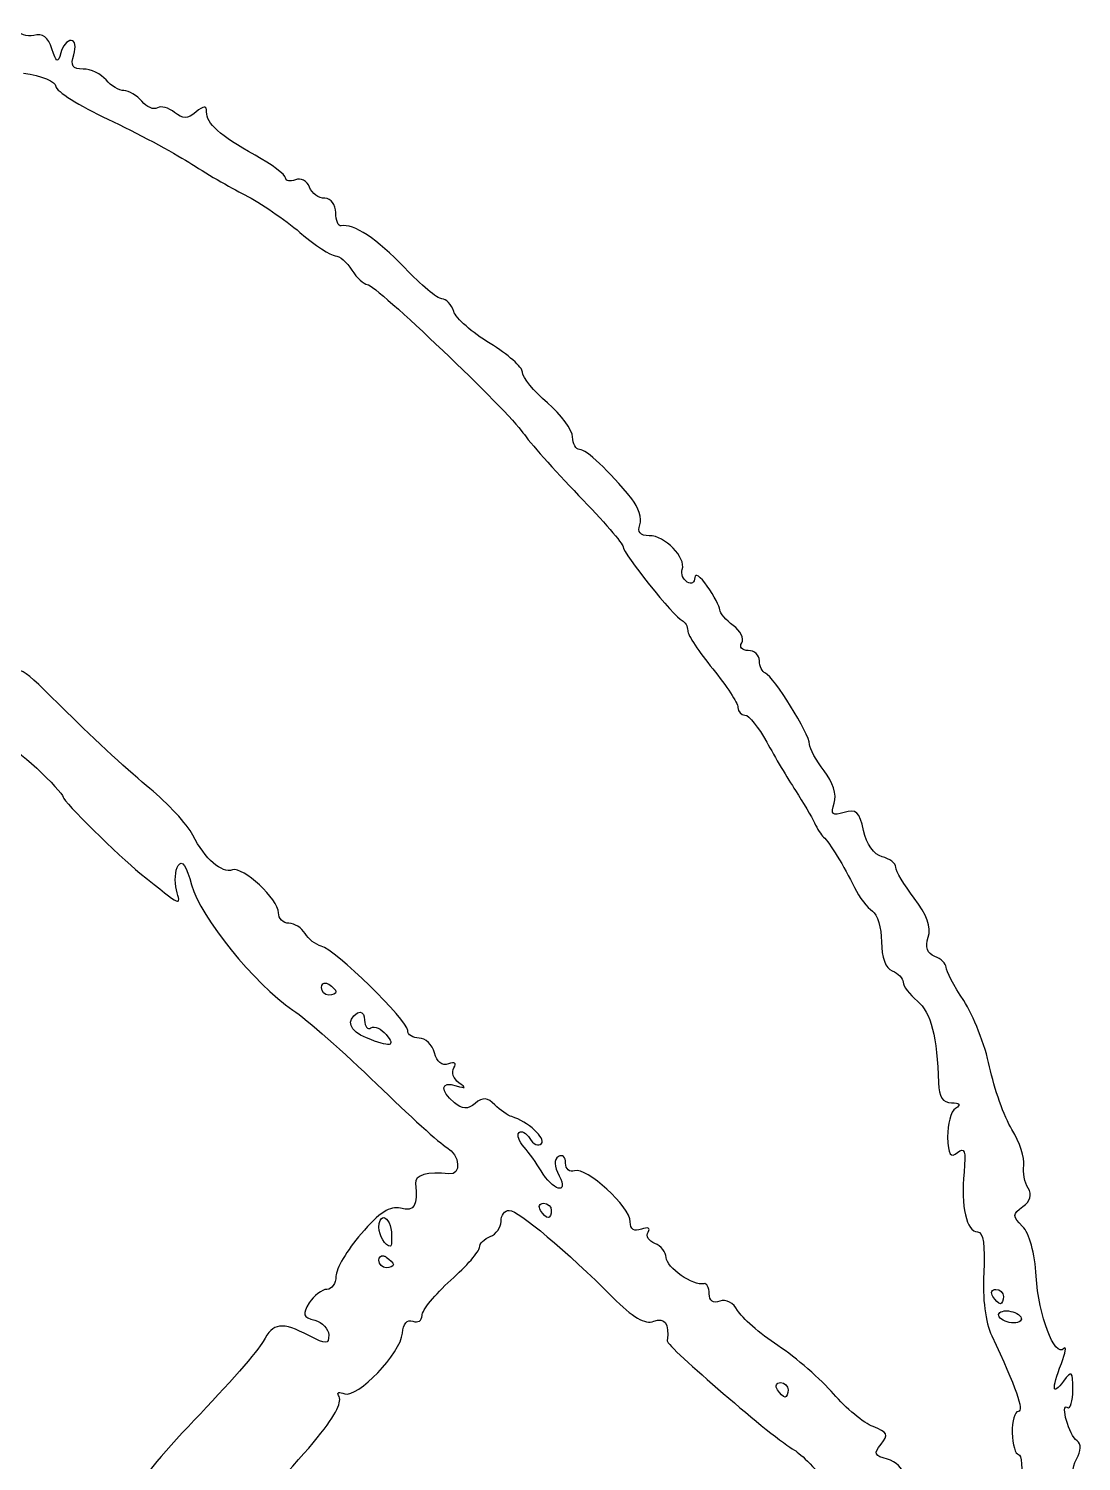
# Model space of a CAD drawing. Extents: x 1 to 209, y 3 to 284.
# Drawn here: x 161.91 to 184.02, y 199.59 to 229.7 of the extents above; entities that cross this region are included whole.
import ezdxf

# ---------------------------------------------------------------- set-up
doc = ezdxf.new("R2010")
doc.units = 0
doc.layers.add('Layer_1', color=7, linetype='CONTINUOUS')

msp = doc.modelspace()

# ---------------------------------------------------------------- linework, layer by layer
at = {"layer": 'Layer_1', "color": 7}
for points in [[(168.152078, 209.642852), (168.152078, 209.642852)], [(168.872518, 209.032657), (168.872518, 209.032657)], [(172.002317, 204.868225), (172.002317, 204.868225)], [(172.726615, 205.018706), (172.726615, 205.018706)], [(169.342153, 204.713333), (169.342153, 204.713333)], [(169.358688, 203.911314), (169.358688, 203.911314)], [(182.229015, 203.208516), (182.229015, 203.208516)], [(182.446744, 202.75652), (182.446744, 202.75652)], [(177.70409, 201.247842), (177.70409, 201.247842)]]:
    msp.add_lwpolyline(points, dxfattribs=at)
for points in [[(162.013194, 229.558812), (161.863905, 229.519778), (161.704929, 229.583591), (161.659866, 229.701024)], [(162.396289, 229.278243), (162.319239, 229.519701), (162.199439, 229.607518), (162.013194, 229.558812)], [(162.799779, 229.454632), (162.717313, 229.454632), (162.618064, 229.33578), (162.579293, 229.190599)], [(162.853799, 229.152564), (162.906459, 229.318483), (162.882247, 229.454632), (162.799779, 229.454632)], [(162.579293, 229.190599), (162.520526, 228.970531), (162.489811, 228.98517), (162.396289, 229.278243)], [(163.051132, 228.851049), (162.826418, 228.851049), (162.780455, 228.921483), (162.853799, 229.152564)], [(163.532343, 228.625051), (163.429067, 228.749492), (163.212481, 228.851049), (163.051132, 228.851049)], [(161.799324, 228.767816), (162.173085, 228.711767), (162.478971, 228.585659), (162.478971, 228.487798)], [(163.909375, 228.398503), (163.805252, 228.398503), (163.635617, 228.500614), (163.532343, 228.625051)], [(162.478971, 228.487798), (162.478971, 228.389921), (162.971124, 228.07885), (163.572582, 227.796577)], [(164.285303, 228.174159), (164.182786, 228.297693), (164.013498, 228.398503), (163.909375, 228.398503)], [(164.612173, 228.036353), (164.53498, 227.988646), (164.387824, 228.050633), (164.285303, 228.174159)], [(164.972119, 227.940442), (164.851314, 228.040682), (164.689367, 228.08406), (164.612173, 228.036353)], [(165.41805, 227.945954), (165.240877, 227.798993), (165.144111, 227.797697), (164.972119, 227.940442)], [(165.644048, 227.953673), (165.644048, 228.089789), (165.589083, 228.087892), (165.41805, 227.945954)], [(166.662145, 227.042513), (165.915306, 227.460447), (165.644048, 227.703226), (165.644048, 227.953673)], [(163.572582, 227.796577), (164.174037, 227.514304), (164.937386, 227.107492), (165.269223, 226.892582)], [(167.303207, 226.565713), (167.303207, 226.630782), (167.014723, 226.845206), (166.662145, 227.042513)], [(165.269223, 226.892582), (165.601063, 226.677673), (166.133204, 226.368673), (166.451579, 226.205769)], [(167.510466, 226.526577), (167.396733, 226.482925), (167.303207, 226.500641), (167.303207, 226.565713)], [(167.807019, 226.371132), (167.757438, 226.500344), (167.624198, 226.570214), (167.510466, 226.526577)], [(166.451579, 226.205769), (166.769957, 226.042868), (167.289917, 225.688803), (167.606926, 225.419185)], [(168.128377, 226.135764), (168.001332, 226.135764), (167.8566, 226.241927), (167.807019, 226.371132)], [(168.359336, 225.834249), (168.359336, 226.004587), (168.258806, 226.135764), (168.128377, 226.135764)], [(168.472335, 225.556438), (168.410114, 225.543258), (168.359336, 225.668331), (168.359336, 225.834249)], [(169.807379, 224.674493), (169.227034, 225.284923), (168.732587, 225.611522), (168.472335, 225.556438)], [(167.606926, 225.419185), (167.92393, 225.149567), (168.256297, 224.929154), (168.346106, 224.929154)], [(168.346106, 224.929154), (168.435915, 224.929154), (168.594165, 224.793007), (168.697783, 224.627089)], [(168.697783, 224.627089), (168.801401, 224.46117), (168.946424, 224.325574), (169.019691, 224.325574)], [(170.589002, 224.024059), (170.499168, 224.024059), (170.147491, 224.316757), (169.807379, 224.674493)], [(169.019691, 224.325574), (169.192301, 224.325574), (171.984196, 221.667661), (172.292258, 221.210103)], [(170.835947, 223.760026), (170.789868, 223.905218), (170.678836, 224.024059), (170.589002, 224.024059)], [(171.600481, 223.08534), (171.226175, 223.311425), (170.882025, 223.614845), (170.835947, 223.760026)], [(172.281232, 222.480656), (172.281232, 222.587189), (171.974789, 222.859237), (171.600481, 223.08534)], [(172.805437, 221.835733), (172.516873, 222.083812), (172.281232, 222.37412), (172.281232, 222.480656)], [(173.333503, 221.120808), (173.33181, 221.265988), (173.094001, 221.58764), (172.805437, 221.835733)], [(172.292258, 221.210103), (172.421764, 221.017743), (172.947957, 220.425542), (173.461384, 219.893801)], [(173.480676, 220.856775), (173.401488, 220.856775), (173.335196, 220.97563), (173.333503, 221.120808)], [(174.577595, 219.822695), (174.089816, 220.418735), (173.624917, 220.856775), (173.480676, 220.856775)], [(173.461384, 219.893801), (173.974814, 219.362047), (174.394591, 218.875702), (174.394591, 218.813421)], [(174.750126, 219.27534), (174.798434, 219.401228), (174.720724, 219.6478), (174.577595, 219.822695)], [(174.946358, 219.046584), (174.75419, 219.046584), (174.690755, 219.120611), (174.750126, 219.27534)], [(175.639236, 218.336618), (175.722235, 218.58562), (175.272395, 219.046584), (174.946358, 219.046584)], [(174.394591, 218.813421), (174.394591, 218.678183), (175.470608, 217.333826), (175.636479, 217.261749)], [(175.742312, 218.070934), (175.654973, 218.124912), (175.608533, 218.244509), (175.639236, 218.336618)], [(175.901062, 218.166294), (175.901062, 218.059989), (175.829651, 218.016956), (175.742312, 218.070934)], [(176.163992, 217.986597), (176.019423, 218.191725), (175.901062, 218.27261), (175.901062, 218.166294)], [(176.428025, 217.488297), (176.42746, 217.557207), (176.308568, 217.781481), (176.163992, 217.986597)], [(176.708043, 217.159223), (176.554556, 217.271457), (176.428589, 217.41939), (176.428025, 217.488297)], [(175.636479, 217.261749), (175.70012, 217.234091), (175.752235, 217.138875), (175.752235, 217.050633)], [(176.887739, 216.794318), (176.942425, 216.882798), (176.861521, 217.046992), (176.708043, 217.159223)], [(175.752235, 217.050633), (175.752235, 216.962393), (175.98994, 216.600753), (176.280298, 216.246409)], [(177.023339, 216.633364), (176.894013, 216.633364), (176.833059, 216.705839), (176.887739, 216.794318)], [(177.258706, 216.419493), (177.258706, 216.537019), (177.152673, 216.633364), (177.023339, 216.633364)], [(162.708827, 215.33911), (161.703238, 216.337609), (161.652831, 216.367745), (161.558441, 216.018207)], [(176.280298, 216.246409), (176.570657, 215.892065), (176.808364, 215.528619), (176.808364, 215.438881)], [(177.38659, 216.15546), (177.316031, 216.183118), (177.258706, 216.301968), (177.258706, 216.419493)], [(178.314285, 214.661667), (178.314285, 214.872413), (177.559487, 216.087702), (177.38659, 216.15546)], [(164.449015, 213.733971), (164.0704, 214.042409), (163.287295, 214.76472), (162.708827, 215.33911)], [(176.808364, 215.438881), (176.808364, 215.349146), (176.874816, 215.27572), (176.956091, 215.27572)], [(176.956091, 215.27572), (177.037362, 215.27572), (177.242552, 215.021274), (177.412495, 214.710175)], [(161.418984, 214.67214), (161.553322, 214.67214), (162.629452, 213.674865), (162.629452, 213.550417)], [(177.412495, 214.710175), (177.582438, 214.399079), (177.854511, 213.940408), (178.017178, 213.691528)], [(178.618555, 214.107145), (178.451183, 214.319924), (178.314285, 214.569405), (178.314285, 214.661667)], [(178.830221, 213.426944), (178.887566, 213.607626), (178.806317, 213.868464), (178.618555, 214.107145)], [(162.629452, 213.550417), (162.629452, 213.469887), (163.812449, 212.30166), (164.24231, 211.957405)], [(165.35411, 212.753909), (165.23497, 212.984705), (164.82763, 213.425533), (164.449015, 213.733971)], [(178.017178, 213.691528), (178.179846, 213.44265), (178.359729, 213.137421), (178.416811, 213.012981)], [(179.040234, 213.230713), (178.791249, 213.151687), (178.753905, 213.186505), (178.830221, 213.426944)], [(179.448133, 212.849823), (179.362193, 213.241107), (179.289129, 213.309709), (179.040234, 213.230713)], [(178.416811, 213.012981), (178.47389, 212.888543), (178.559446, 212.752947), (178.606981, 212.711466)], [(166.189753, 212.023549), (165.962765, 211.944507), (165.614957, 212.248602), (165.35411, 212.753909)], [(178.606981, 212.711466), (178.72885, 212.605111), (179.039703, 212.099724), (179.256862, 211.65534)], [(179.838945, 212.298606), (179.668813, 212.343098), (179.510495, 212.565884), (179.448133, 212.849823)], [(180.124475, 212.080877), (180.124475, 212.159696), (179.996061, 212.25752), (179.838945, 212.298606)], [(164.24231, 211.957405), (165.153811, 211.227423), (165.102532, 211.251104), (165.012356, 211.601319)], [(165.012356, 211.601319), (164.966658, 211.778798), (164.982982, 212.010863), (165.048737, 212.117258)], [(165.048737, 212.117258), (165.127819, 212.245215), (165.223441, 212.106449), (165.330959, 211.707153)], [(167.154931, 211.121211), (167.154931, 211.402937), (166.409263, 212.099989), (166.189753, 212.023549)], [(180.514185, 211.426584), (180.299944, 211.707466), (180.124475, 212.002058), (180.124475, 212.080877)], [(165.330959, 211.707153), (165.512888, 211.031516), (166.651065, 209.623935), (167.456445, 209.078958)], [(179.256862, 211.65534), (179.358214, 211.44794), (179.527897, 211.223932), (179.633341, 211.15759)], [(180.805226, 210.606376), (180.871924, 210.816519), (180.778585, 211.079925), (180.514185, 211.426584)], [(167.373213, 210.901276), (167.252896, 210.901276), (167.154931, 211.00013), (167.154931, 211.121211)], [(179.633341, 211.15759), (179.738788, 211.091248), (179.824614, 210.80096), (179.824614, 210.512119)], [(167.71276, 210.686855), (167.646418, 210.804595), (167.493529, 210.901276), (167.373213, 210.901276)], [(168.055064, 210.423372), (167.933031, 210.450804), (167.779102, 210.569114), (167.71276, 210.686855)], [(179.824614, 210.512119), (179.824614, 210.184451), (179.909998, 209.95444), (180.051162, 209.90027)], [(180.94358, 210.206193), (180.784046, 210.26741), (180.738992, 210.39769), (180.805226, 210.606376)], [(169.869666, 208.648459), (169.869666, 208.8618), (168.338294, 210.359688), (168.055064, 210.423372)], [(181.180051, 209.977438), (181.180051, 210.0533), (181.073741, 210.156246), (180.94358, 210.206193)], [(180.051162, 209.90027), (180.175603, 209.852515), (180.27716, 209.746425), (180.27716, 209.6649)], [(181.551572, 209.276844), (181.347378, 209.586165), (181.180051, 209.901574), (181.180051, 209.977438)], [(168.059475, 209.553004), (168.059475, 209.618892), (168.09799, 209.651946), (168.152078, 209.642852)], [(168.210507, 209.393151), (168.127547, 209.393151), (168.059475, 209.465148), (168.059475, 209.553004)], [(168.152078, 209.642852), (168.170112, 209.639833), (168.189769, 209.631961), (168.210507, 209.619149)], [(168.210507, 209.619149), (168.293466, 209.567877), (168.361541, 209.495882), (168.361541, 209.459298)], [(180.27716, 209.6649), (180.27716, 209.583374), (180.413237, 209.404107), (180.579228, 209.266371)], [(168.361541, 209.459298), (168.361541, 209.422716), (168.293466, 209.393151), (168.210507, 209.393151)], [(180.579228, 209.266371), (180.863026, 209.030879), (180.997708, 208.506352), (181.021301, 207.545478)], [(182.09562, 207.885026), (182.000404, 208.3413), (181.755765, 208.967526), (181.551572, 209.276844)], [(167.456445, 209.078958), (167.746804, 208.882484), (168.539499, 208.182697), (169.21813, 207.523428)], [(169.002603, 208.492464), (168.643701, 208.636727), (168.563073, 208.860981), (168.81409, 209.016119)], [(168.81409, 209.016119), (168.834833, 209.028932), (168.854487, 209.033899), (168.872518, 209.032657)], [(168.872518, 209.032657), (168.926606, 209.028903), (168.96457, 208.965759), (168.96457, 208.865088)], [(168.96457, 208.865088), (168.96457, 208.730865), (169.024955, 208.65812), (169.098516, 208.70358)], [(169.098516, 208.70358), (169.172074, 208.749043), (169.316253, 208.685433), (169.41877, 208.561919)], [(170.109995, 208.488056), (169.977788, 208.488056), (169.869666, 208.56009), (169.869666, 208.648459)], [(169.41877, 208.561919), (169.627254, 208.31071), (169.505884, 208.290173), (169.002603, 208.492464)], [(170.431353, 208.177721), (170.386736, 208.348333), (170.242199, 208.488056), (170.109995, 208.488056)], [(170.726806, 207.949519), (170.595304, 207.899055), (170.48114, 207.98734), (170.431353, 208.177721)], [(170.838701, 207.865733), (170.90116, 207.966785), (170.857271, 207.99958), (170.726806, 207.949519)], [(170.943984, 207.551541), (170.829659, 207.633052), (170.782285, 207.774448), (170.838701, 207.865733)], [(182.564154, 206.568724), (182.401738, 206.836373), (182.190836, 207.428749), (182.09562, 207.885026)], [(169.21813, 207.523428), (169.896762, 206.864166), (170.558547, 206.265118), (170.68877, 206.192243)], [(170.850278, 207.130411), (170.542766, 207.385622), (170.564333, 207.592745), (170.88776, 207.488701)], [(170.88776, 207.488701), (171.092108, 207.422966), (171.104907, 207.436812), (170.943984, 207.551541)], [(181.021301, 207.545478), (181.028413, 207.255806), (181.110921, 207.129901), (181.295257, 207.128207)], [(171.701353, 207.086867), (171.544906, 207.243323), (171.447689, 207.250678), (171.286842, 207.117184)], [(171.286842, 207.117184), (171.126912, 206.984457), (171.02236, 206.987587), (170.850278, 207.130411)], [(172.056888, 206.837716), (171.973926, 206.862354), (171.813849, 206.974379), (171.701353, 207.086867)], [(172.680314, 206.271067), (172.786057, 206.376813), (172.386794, 206.739743), (172.056888, 206.837716)], [(181.380144, 207.011901), (181.281454, 206.949151), (181.206637, 206.678585), (181.214228, 206.411075)], [(181.295257, 207.128207), (181.472518, 207.126796), (181.500639, 207.088516), (181.380144, 207.011901)], [(172.208472, 206.502577), (172.258414, 206.552519), (172.359983, 206.495973), (172.43392, 206.37635)], [(182.815507, 205.81466), (182.839721, 205.961811), (182.72657, 206.301076), (182.564154, 206.568724)], [(172.313755, 206.199408), (172.206008, 206.316491), (172.158533, 206.452638), (172.208472, 206.502577)], [(172.43392, 206.37635), (172.507859, 206.256725), (172.618586, 206.209343), (172.680314, 206.271067)], [(181.214228, 206.411075), (181.224953, 206.034046), (181.27141, 205.960662), (181.420934, 206.084758)], [(170.68877, 206.192243), (170.969926, 206.034901), (171.007334, 205.598171), (170.736728, 205.633313)], [(172.670941, 205.700008), (172.582055, 205.857485), (172.421406, 206.082331), (172.313755, 206.199408)], [(173.03695, 205.998768), (172.937215, 205.937128), (172.94188, 205.799686), (173.051281, 205.595278)], [(173.187981, 205.862065), (173.187981, 205.988797), (173.120132, 206.05018), (173.03695, 205.998768)], [(181.420934, 206.084758), (181.573128, 206.211064), (181.602276, 206.123747), (181.558187, 205.669691)], [(170.736728, 205.633313), (170.295578, 205.690596), (170.008891, 205.609578), (170.031723, 205.43377)], [(173.051281, 205.595278), (173.271152, 205.184444), (172.905039, 205.285262), (172.670941, 205.700008)], [(173.376497, 205.698354), (173.2728, 205.661569), (173.187981, 205.735333), (173.187981, 205.862065)], [(174.545625, 204.627343), (174.545625, 204.941812), (173.623966, 205.786139), (173.376497, 205.698354)], [(181.558187, 205.669691), (181.488794, 204.955054), (181.611589, 204.415676), (181.843714, 204.415676)], [(182.903701, 205.335656), (182.830876, 205.45194), (182.791292, 205.667513), (182.815507, 205.81466)], [(170.031723, 205.43377), (170.091749, 204.97151), (170.010303, 204.835496), (169.718632, 204.911769)], [(182.793459, 204.946497), (182.954292, 205.064099), (182.991407, 205.195609), (182.903701, 205.335656)], [(169.718632, 204.911769), (169.498258, 204.969402), (169.27416, 204.824249), (168.889053, 204.374336)], [(169.342153, 204.713333), (169.413256, 204.736222), (169.511181, 204.623234), (169.526811, 204.415676)], [(171.83034, 204.636716), (171.83034, 204.763761), (171.907897, 204.868225), (172.002317, 204.868225)], [(172.002317, 204.868225), (172.190994, 204.868225), (173.22526, 203.999901), (174.17135, 203.047562)], [(172.659918, 204.867675), (172.608646, 204.950631), (172.638751, 205.018706), (172.726615, 205.018706)], [(172.819771, 204.717191), (172.783187, 204.717191), (172.711189, 204.784713), (172.659918, 204.867675)], [(172.726615, 205.018706), (172.814471, 205.018706), (172.886466, 204.950631), (172.886466, 204.867675)], [(172.886466, 204.867675), (172.886466, 204.78471), (172.856353, 204.717191), (172.819771, 204.717191)], [(182.789601, 204.530329), (182.571881, 204.748038), (182.572, 204.784566), (182.793459, 204.946497)], [(169.266085, 204.515998), (169.266085, 204.636908), (169.299492, 204.699592), (169.342153, 204.713333)], [(169.508619, 204.113611), (169.400341, 204.113611), (169.266085, 204.336045), (169.266085, 204.515998)], [(171.604342, 204.319216), (171.728779, 204.366968), (171.83034, 204.509673), (171.83034, 204.636716)], [(174.779892, 204.473004), (174.627659, 204.414587), (174.545625, 204.468319), (174.545625, 204.627343)], [(174.921003, 204.412369), (174.974583, 204.499048), (174.91502, 204.52486), (174.779892, 204.473004)], [(183.074578, 203.485226), (183.046836, 203.965848), (182.931836, 204.388098), (182.789601, 204.530329)], [(168.889053, 204.374336), (168.598844, 204.035294), (168.361541, 203.634008), (168.361541, 203.483019)], [(169.526811, 204.415676), (169.539313, 204.249758), (169.531112, 204.113611), (169.508619, 204.113611)], [(171.377791, 204.086602), (171.377791, 204.166756), (171.479901, 204.271464), (171.604342, 204.319216)], [(175.063768, 204.17204), (174.934059, 204.221809), (174.869958, 204.329774), (174.921003, 204.412369)], [(175.299686, 203.87659), (175.299686, 203.989236), (175.193463, 204.12227), (175.063768, 204.17204)], [(181.843714, 204.415676), (181.963068, 204.415676), (182.00431, 204.137052), (181.972148, 203.552474)], [(169.266085, 203.820916), (169.266085, 203.886806), (169.3046, 203.920407), (169.358688, 203.911314)], [(169.358688, 203.911314), (169.376722, 203.908294), (169.396379, 203.900426), (169.417119, 203.887613)], [(169.417119, 203.887613), (169.500076, 203.836339), (169.568151, 203.764341), (169.568151, 203.72776)], [(170.774761, 203.399236), (171.106598, 203.697133), (171.377791, 204.006449), (171.377791, 204.086602)], [(176.091785, 203.327577), (175.880878, 203.267833), (175.299686, 203.670593), (175.299686, 203.87659)], [(169.417119, 203.661062), (169.334157, 203.661062), (169.266085, 203.73306), (169.266085, 203.820916)], [(169.568151, 203.72776), (169.568151, 203.691175), (169.500073, 203.661062), (169.417119, 203.661062)], [(181.972148, 203.552474), (181.94307, 203.023971), (182.008393, 202.512663), (182.14027, 202.232865)], [(168.361541, 203.483019), (168.361541, 203.332036), (168.275855, 203.208516), (168.171371, 203.208516)], [(170.171181, 202.660607), (170.171181, 202.768834), (170.442924, 203.101339), (170.774761, 203.399236)], [(176.204784, 203.117014), (176.204784, 203.25033), (176.154004, 203.345216), (176.091785, 203.327577)], [(183.655561, 201.963871), (183.462117, 201.770427), (183.122181, 202.660483), (183.074578, 203.485226)], [(167.802608, 202.922436), (167.652127, 202.681474), (167.670353, 202.624305), (167.917261, 202.559735)], [(168.171371, 203.208516), (168.066887, 203.208516), (167.900937, 203.079879), (167.802608, 202.922436)], [(174.17135, 203.047562), (174.598099, 202.617991), (174.854608, 202.467158), (175.03841, 202.537688)], [(176.428575, 202.960468), (176.287786, 202.906442), (176.204784, 202.964645), (176.204784, 203.117014)], [(176.802299, 202.766993), (176.71592, 202.928396), (176.557909, 203.0101), (176.428575, 202.960468)], [(182.162868, 203.058035), (182.111596, 203.140994), (182.141165, 203.208516), (182.229015, 203.208516)], [(182.322721, 202.907001), (182.28614, 202.907001), (182.214142, 202.975076), (182.162868, 203.058035)], [(182.229015, 203.208516), (182.316871, 203.208516), (182.388868, 203.140994), (182.388868, 203.058035)], [(182.388868, 203.058035), (182.388868, 202.975076), (182.359306, 202.907001), (182.322721, 202.907001)], [(169.977703, 202.538238), (170.084335, 202.497322), (170.171181, 202.552378), (170.171181, 202.660607)], [(175.03841, 202.537688), (175.275243, 202.628569), (175.371805, 202.488186), (175.321186, 202.125928)], [(177.648416, 202.02616), (177.265378, 202.279875), (176.884567, 202.613278), (176.802299, 202.766993)], [(182.297917, 202.630291), (182.255191, 202.699424), (182.322301, 202.75652), (182.446744, 202.75652)], [(182.602186, 202.504614), (182.477749, 202.504614), (182.340642, 202.561157), (182.297917, 202.630291)], [(182.446744, 202.75652), (182.571184, 202.75652), (182.70774, 202.699424), (182.750466, 202.630291)], [(182.750466, 202.630291), (182.793194, 202.561157), (182.726618, 202.504614), (182.602186, 202.504614)], [(167.795442, 202.236173), (167.226178, 202.53313), (167.043975, 202.510617), (166.833019, 202.115455)], [(167.917261, 202.559735), (168.07859, 202.517546), (168.210507, 202.378893), (168.210507, 202.251605)], [(169.758871, 202.284678), (169.773885, 202.483984), (169.859898, 202.583447), (169.977703, 202.538238)], [(166.833019, 202.115455), (166.733375, 201.928796), (166.081913, 201.182793), (165.38498, 200.457953)], [(168.210507, 202.251605), (168.210507, 202.047248), (168.161736, 202.045106), (167.795442, 202.236173)], [(168.546749, 201.016332), (168.814301, 200.913663), (169.727581, 201.869281), (169.758871, 202.284678)], [(175.321186, 202.125928), (175.305664, 202.01488), (177.58896, 200.053215), (177.994028, 199.829565)], [(178.81644, 201.013025), (178.557092, 201.316648), (178.031456, 201.772445), (177.648416, 202.02616)], [(182.14027, 202.232865), (182.648583, 201.154412), (182.827442, 200.644812), (182.698099, 200.644812)], [(183.603194, 201.649678), (183.691321, 201.881473), (183.714779, 202.02309), (183.655561, 201.963871)], [(183.648945, 201.280365), (183.407806, 200.962953), (183.391604, 201.093153), (183.603194, 201.649678)], [(183.845177, 201.098465), (183.845177, 201.491823), (183.824321, 201.511215), (183.648945, 201.280365)], [(177.637942, 201.096811), (177.586671, 201.179773), (177.616239, 201.247842), (177.70409, 201.247842)], [(177.70409, 201.247842), (177.791945, 201.247842), (177.86394, 201.179773), (177.86394, 201.096811)], [(165.511206, 197.401464), (168.02877, 200.051121), (168.574311, 200.72364), (168.415561, 200.980504)], [(168.415561, 200.980504), (168.377052, 201.042808), (168.436135, 201.058779), (168.546749, 201.016332)], [(177.797243, 200.946327), (177.760658, 200.946327), (177.689214, 201.013852), (177.637942, 201.096811)], [(177.86394, 201.096811), (177.86394, 201.013852), (177.833827, 200.946327), (177.797243, 200.946327)], [(179.648225, 200.324007), (179.450043, 200.399358), (179.075788, 200.709402), (178.81644, 201.013025)], [(183.935576, 200.023043), (183.768701, 200.133496), (183.568961, 200.828502), (183.733282, 200.726944)], [(183.733282, 200.726944), (183.794679, 200.689), (183.845177, 200.856287), (183.845177, 201.098465)], [(182.698099, 200.644812), (182.622032, 200.644812), (182.565889, 200.441144), (182.572973, 200.192266)], [(165.38498, 200.457953), (164.688049, 199.73311), (164.157553, 199.076055), (164.205928, 198.997783)], [(179.816345, 199.955242), (179.977906, 200.149919), (179.95138, 200.208748), (179.648225, 200.324007)], [(179.950841, 199.638845), (179.676659, 199.710547), (179.655069, 199.760918), (179.816345, 199.955242)], [(182.572973, 200.192266), (182.580057, 199.943388), (182.639112, 199.739717), (182.704161, 199.739717)], [(183.923452, 199.642153), (184.018326, 199.819439), (184.023226, 199.965018), (183.935576, 200.023043)], [(177.994028, 199.829565), (178.129938, 199.754528), (178.478677, 199.402292), (178.769035, 199.046842)], [(180.288187, 199.307014), (180.282345, 199.442517), (180.130405, 199.591889), (179.950841, 199.638845)], [(182.704161, 199.739717), (182.769216, 199.739717), (182.793727, 199.433938), (182.758732, 199.06062)], [(183.92731, 199.074401), (183.820122, 199.265936), (183.81866, 199.446333), (183.923452, 199.642153)]]:
    msp.add_open_spline(points, degree=3, dxfattribs=at)

doc.saveas('drawing.dxf')
